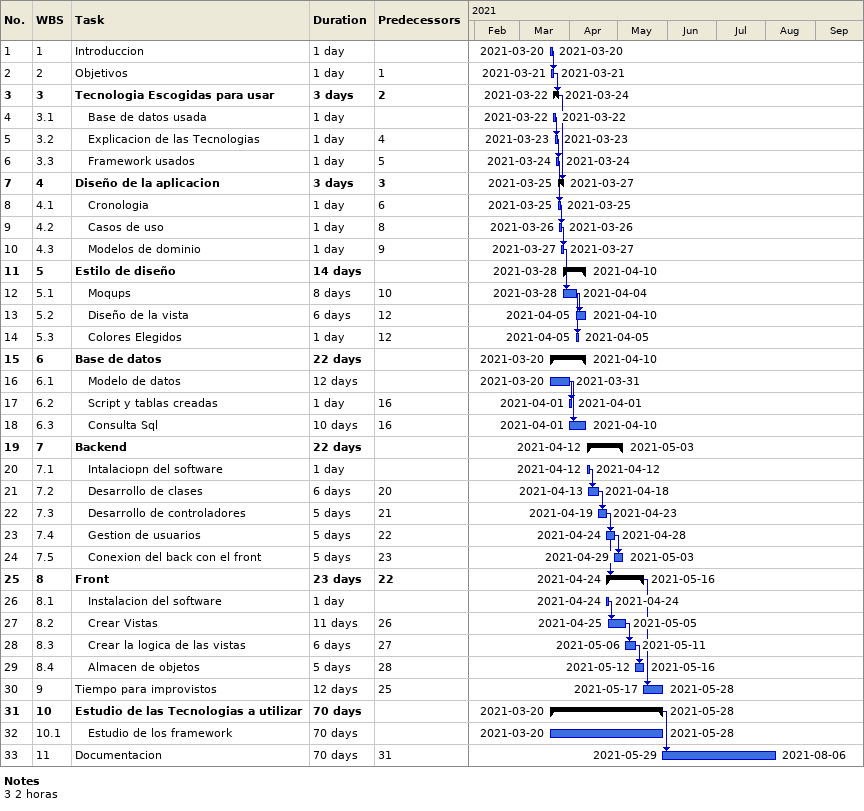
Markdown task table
| ID | WBS | Task | Duration | Start | Finish | Predecessors |
|---|---|---|---|---|---|---|
| 1 | 1 | Introduccion | 1d | 2021-03-20 | 2021-03-20 |  |
| 2 | 2 | Objetivos | 1d | 2021-03-21 | 2021-03-21 | 1 |
| 3 | 3 | **Tecnologia Escogidas para usar** | 3d | 2021-03-22 | 2021-03-24 | 2 |
| 4 | 3.1 | Base de datos usada | 1d | 2021-03-22 | 2021-03-22 |  |
| 5 | 3.2 | Explicacion de las Tecnologias | 1d | 2021-03-23 | 2021-03-23 | 4 |
| 6 | 3.3 | Framework usados | 1d | 2021-03-24 | 2021-03-24 | 5 |
| 7 | 4 | **Diseño de la aplicacion** | 3d | 2021-03-25 | 2021-03-27 | 3 |
| 8 | 4.1 | Cronologia | 1d | 2021-03-25 | 2021-03-25 | 6 |
| 9 | 4.2 | Casos de uso | 1d | 2021-03-26 | 2021-03-26 | 8 |
| 10 | 4.3 | Modelos de dominio | 1d | 2021-03-27 | 2021-03-27 | 9 |
| 11 | 5 | **Estilo de diseño** | 14d | 2021-03-28 | 2021-04-10 |  |
| 12 | 5.1 | Moqups | 8d | 2021-03-28 | 2021-04-04 | 10 |
| 13 | 5.2 | Diseño de la vista | 6d | 2021-04-05 | 2021-04-10 | 12 |
| 14 | 5.3 | Colores Elegidos | 1d | 2021-04-05 | 2021-04-05 | 12 |
| 15 | 6 | **Base de datos** | 22d | 2021-03-20 | 2021-04-10 |  |
| 16 | 6.1 | Modelo de datos | 12d | 2021-03-20 | 2021-03-31 |  |
| 17 | 6.2 | Script y tablas creadas | 1d | 2021-04-01 | 2021-04-01 | 16 |
| 18 | 6.3 | Consulta Sql | 10d | 2021-04-01 | 2021-04-10 | 16 |
| 19 | 7 | **Backend** | 22d | 2021-04-12 | 2021-05-03 |  |
| 20 | 7.1 | Intalaciopn del software | 1d | 2021-04-12 | 2021-04-12 |  |
| 21 | 7.2 | Desarrollo de clases | 6d | 2021-04-13 | 2021-04-18 | 20 |
| 22 | 7.3 | Desarrollo de controladores | 5d | 2021-04-19 | 2021-04-23 | 21 |
| 23 | 7.4 | Gestion de usuarios | 5d | 2021-04-24 | 2021-04-28 | 22 |
| 24 | 7.5 | Conexion del back con el front | 5d | 2021-04-29 | 2021-05-03 | 23 |
| 25 | 8 | **Front** | 23d | 2021-04-24 | 2021-05-16 | 22 |
| 26 | 8.1 | Instalacion del software | 1d | 2021-04-24 | 2021-04-24 |  |
| 27 | 8.2 | Crear Vistas | 11d | 2021-04-25 | 2021-05-05 | 26 |
| 28 | 8.3 | Crear la logica de las vistas | 6d | 2021-05-06 | 2021-05-11 | 27 |
| 29 | 8.4 | Almacen de objetos | 5d | 2021-05-12 | 2021-05-16 | 28 |
| 30 | 9 | Tiempo para improvistos | 12d | 2021-05-17 | 2021-05-28 | 25 |
| 31 | 10 | **Estudio de las Tecnologias a utilizar** | 70d | 2021-03-20 | 2021-05-28 |  |
| 32 | 10.1 | Estudio de los framework | 70d | 2021-03-20 | 2021-05-28 |  |
| 33 | 11 | Documentacion | 70d | 2021-05-29 | 2021-08-06 | 31 |

Notes
- 3: 2 horas
